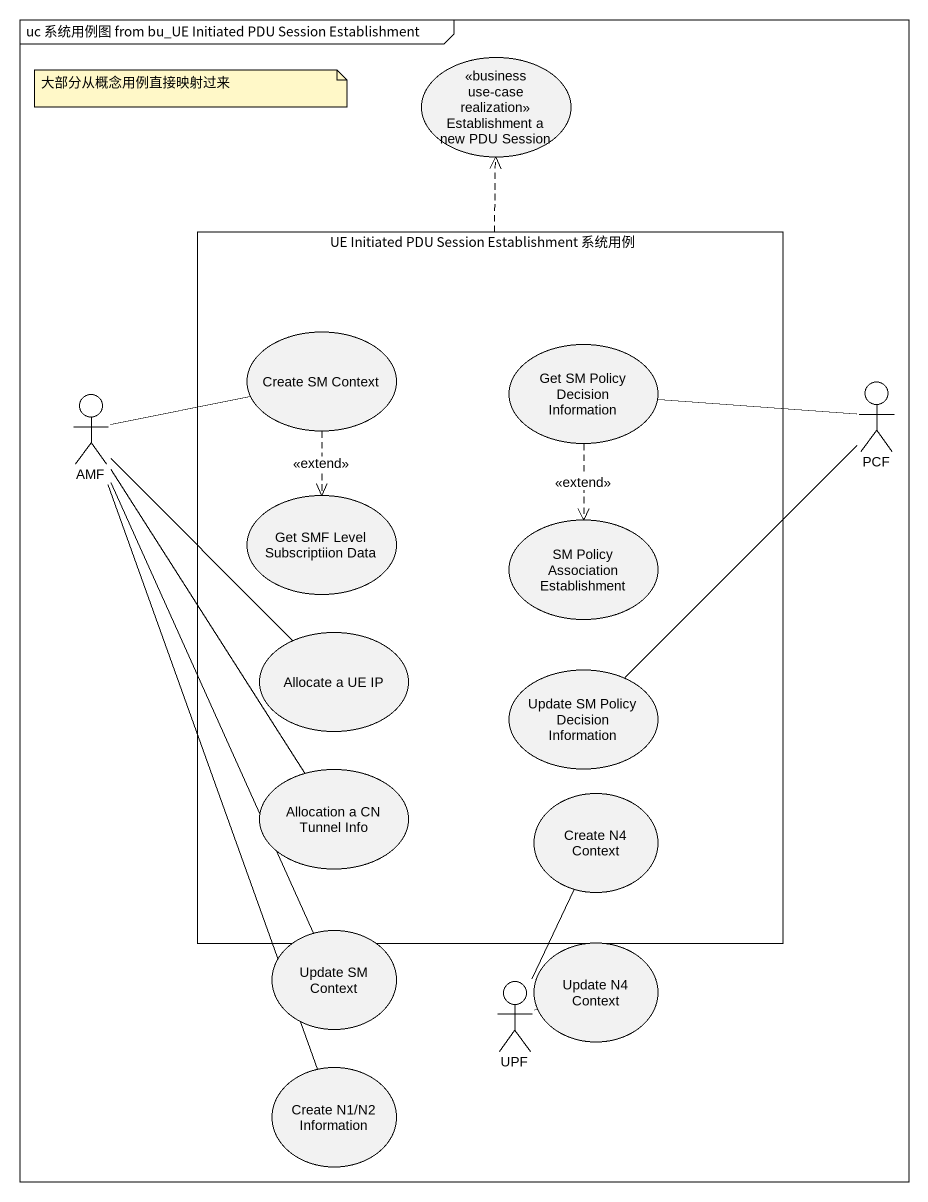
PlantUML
@startuml
mainframe uc 系统用例图 from bu_UE Initiated PDU Session Establishment
usecase "Establishment a new PDU Session" as Establishment_a_new_PDU <<business use-case realization>>
rectangle "UE Initiated PDU Session Establishment 系统用例" as UE_Initiated_PDU_Session {
  usecase "Create SM Context" as Create_SM_Context
  usecase "Get SM Policy Decision Information" as Get_SM_Policy_Decision
  usecase "Get SMF Level Subscriptiion Data" as Get_SMF_Level_Subscriptiion
  usecase "SM Policy Association Establishment" as SM_Policy_Association
  usecase "Allocate a UE IP" as Allocate_a_UE_IP
  usecase "Update SM Policy Decision Information" as Update_SM_Policy_Decision
  usecase "Allocation a CN Tunnel Info" as Allocation_a_CN_Tunnel_Info
  usecase "Create N4 Context" as Create_N4_Context
}
actor AMF
actor PCF
usecase "Update SM Context" as Update_SM_Context
usecase "Update N4 Context" as Update_N4_Context
actor UPF
usecase "Create N1/N2 Information" as Create_N1_N2_Information
UE_Initiated_PDU_Session .up.> Establishment_a_new_PDU
Create_SM_Context ..> Get_SMF_Level_Subscriptiion : <<extend>>
AMF -right- Create_SM_Context
AMF -- Allocate_a_UE_IP
AMF -- Allocation_a_CN_Tunnel_Info
AMF -- Update_SM_Context
AMF -- Create_N1_N2_Information
Get_SM_Policy_Decision ..> SM_Policy_Association : <<extend>>
PCF -left- Get_SM_Policy_Decision
PCF -- Update_SM_Policy_Decision
UPF -up- Create_N4_Context
UPF -up- Update_N4_Context
note as N1
  大部分从概念用例直接映射过来
end note
@enduml
